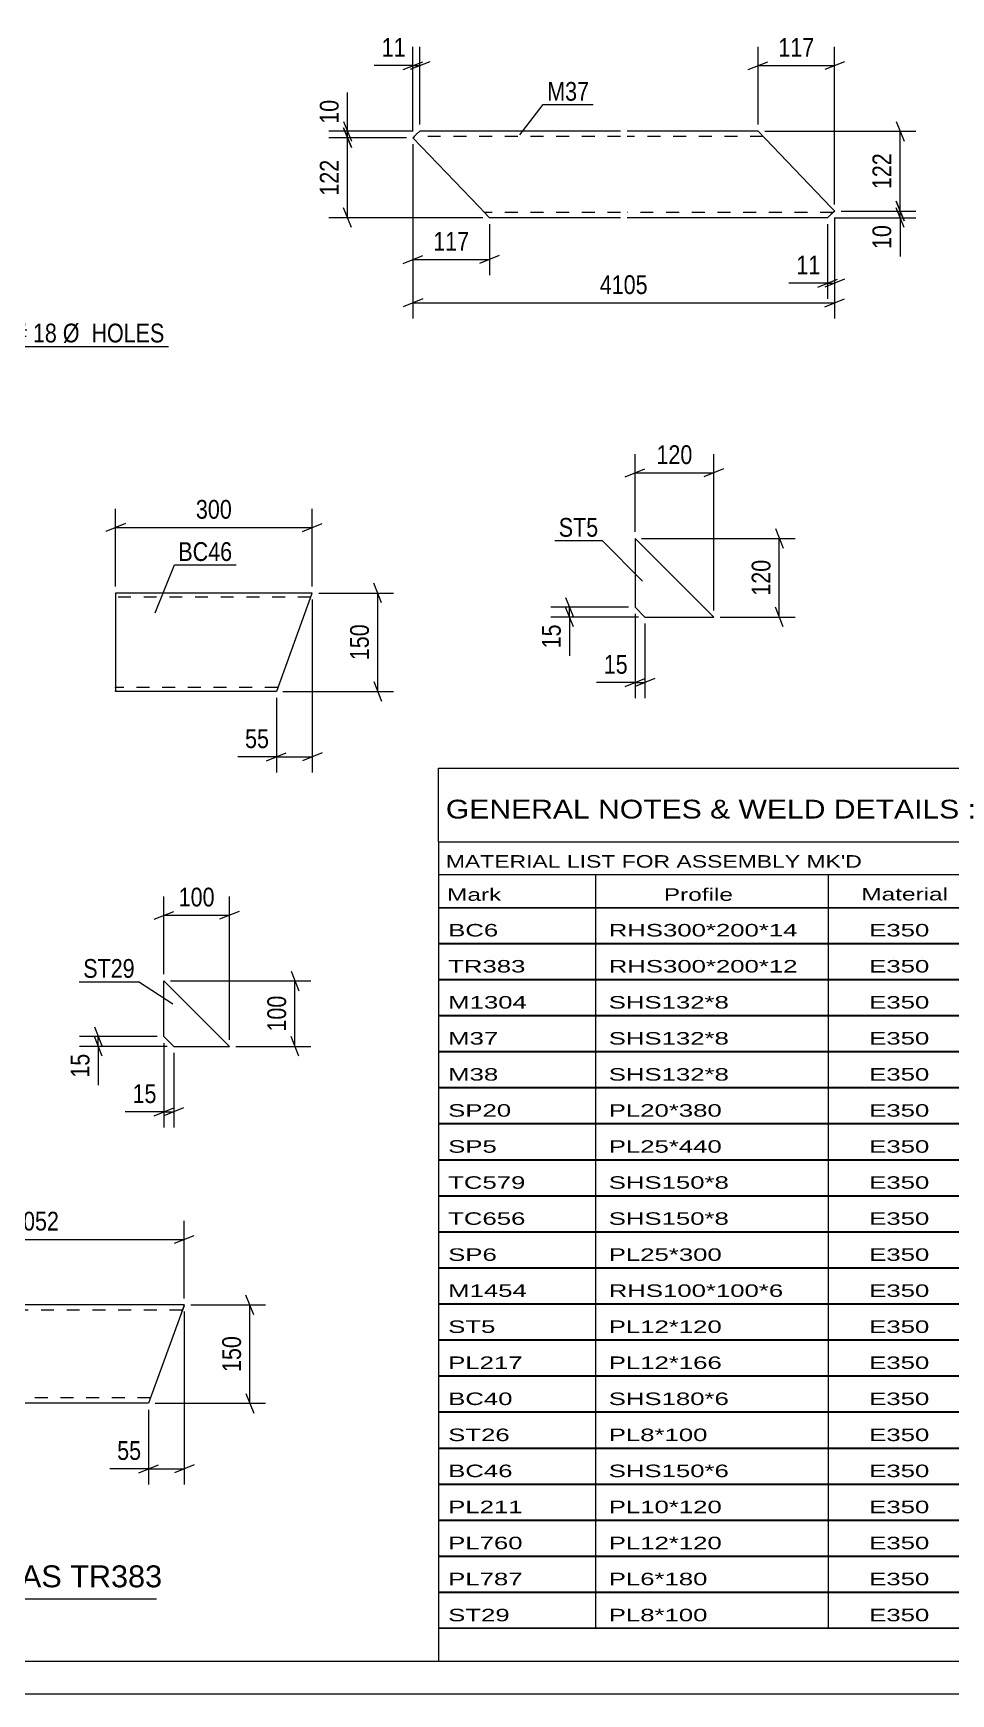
# Model space of a CAD drawing. Header units: millimetres. Extents: x 0 to 841, y 0 to 594.
# Drawn here: x 454.2 to 594.2, y 0 to 253.4 of the extents above; entities that cross this region are included whole.
import ezdxf

# ---------------------------------------------------------------- set-up
doc = ezdxf.new("R2010")
doc.units = ezdxf.units.MM
doc.linetypes.add('DXK_LINE_DOT2', pattern=[3.9198, 1.9599, -1.9599])
doc.styles.add('Arial', font='ARIAL.TTF', dxfattribs={"height": 0.2})
doc.styles.add('Arial Narrow', font='ARIALN.TTF', dxfattribs={"height": 0.2})

# ---------------------------------------------------------------- blocks, each defined once
blk = doc.blocks.new('Unknown-717051872-1130')
at = {"color": 5, "linetype": 'Continuous'}
for p, q in [((5, 5), (836, 5)), ((0, 0), (841, 0))]:
    blk.add_line(p, q, dxfattribs=at)
blk = doc.blocks.new('Unknown-717051872-23019')
at = {"color": 7, "linetype": 'Continuous'}
for p, q in [((516, 141.25), (676, 141.25)), ((516, 130), (516, 141.25)), ((676, 141.25), (676, 130)), ((516, 130), (676, 130)), ((516, 130), (516, 125)), ((676, 130), (676, 125)), ((516, 125), (676, 125)), ((516, 125), (516, 120)), ((540, 125), (540, 120)), ((575.5, 125), (575.5, 120)), ((601.5, 125), (601.5, 120)), ((614.5, 125), (614.5, 120)), ((632, 125), (632, 120)), ((654, 125), (654, 120)), ((676, 125), (676, 120)), ((516, 120), (676, 120)), ((516, 119.95), (516, 114.55)), ((516, 119.95), (676, 119.95)), ((540, 120), (540, 114.5)), ((575.5, 120), (575.5, 114.5)), ((601.5, 120), (601.5, 114.5)), ((614.5, 120), (614.5, 114.5)), ((632, 120), (632, 114.5)), ((654, 120), (654, 114.5)), ((676, 119.95), (676, 114.55)), ((516, 114.55), (676, 114.55)), ((516, 114.45), (516, 109.05)), ((516, 114.45), (676, 114.45)), ((540, 114.5), (540, 109)), ((575.5, 114.5), (575.5, 109)), ((601.5, 114.5), (601.5, 109)), ((614.5, 114.5), (614.5, 109)), ((632, 114.5), (632, 109)), ((654, 114.5), (654, 109)), ((676, 114.45), (676, 109.05)), ((516, 109.05), (676, 109.05)), ((540, 109), (540, 103.5)), ((575.5, 109), (575.5, 103.5)), ((601.5, 109), (601.5, 103.5)), ((614.5, 109), (614.5, 103.5)), ((632, 109), (632, 103.5)), ((654, 109), (654, 103.5)), ((516, 108.95), (516, 103.55)), ((516, 108.95), (676, 108.95)), ((676, 108.95), (676, 103.55)), ((516, 103.55), (676, 103.55)), ((516, 103.45), (516, 98.05)), ((516, 103.45), (676, 103.45)), ((540, 103.5), (540, 98)), ((575.5, 103.5), (575.5, 98)), ((601.5, 103.5), (601.5, 98)), ((614.5, 103.5), (614.5, 98)), ((632, 103.5), (632, 98)), ((654, 103.5), (654, 98)), ((676, 103.45), (676, 98.05)), ((516, 98.05), (676, 98.05)), ((516, 97.95), (516, 92.55)), ((516, 97.95), (676, 97.95)), ((540, 98), (540, 92.5)), ((575.5, 98), (575.5, 92.5)), ((601.5, 98), (601.5, 92.5)), ((614.5, 98), (614.5, 92.5)), ((632, 98), (632, 92.5)), ((654, 98), (654, 92.5)), ((676, 97.95), (676, 92.55)), ((516, 92.55), (676, 92.55)), ((516, 92.45), (516, 87.05)), ((516, 92.45), (676, 92.45)), ((540, 92.5), (540, 87)), ((575.5, 92.5), (575.5, 87)), ((601.5, 92.5), (601.5, 87)), ((614.5, 92.5), (614.5, 87)), ((632, 92.5), (632, 87)), ((654, 92.5), (654, 87)), ((676, 92.45), (676, 87.05)), ((516, 87.05), (676, 87.05)), ((516, 86.95), (516, 81.55)), ((516, 86.95), (676, 86.95)), ((540, 87), (540, 81.5)), ((575.5, 87), (575.5, 81.5)), ((601.5, 87), (601.5, 81.5)), ((614.5, 87), (614.5, 81.5)), ((632, 87), (632, 81.5)), ((654, 87), (654, 81.5)), ((676, 86.95), (676, 81.55)), ((516, 81.55), (676, 81.55)), ((516, 81.45), (516, 76.05)), ((516, 81.45), (676, 81.45)), ((540, 81.5), (540, 76)), ((575.5, 81.5), (575.5, 76)), ((601.5, 81.5), (601.5, 76)), ((614.5, 81.5), (614.5, 76)), ((632, 81.5), (632, 76)), ((654, 81.5), (654, 76)), ((676, 81.45), (676, 76.05)), ((516, 76.05), (676, 76.05)), ((516, 75.95), (516, 70.55)), ((516, 75.95), (676, 75.95)), ((540, 76), (540, 70.5)), ((575.5, 76), (575.5, 70.5)), ((601.5, 76), (601.5, 70.5)), ((614.5, 76), (614.5, 70.5)), ((632, 76), (632, 70.5)), ((654, 76), (654, 70.5)), ((676, 75.95), (676, 70.55)), ((516, 70.55), (676, 70.55)), ((516, 70.45), (516, 65.05)), ((516, 70.45), (676, 70.45)), ((540, 70.5), (540, 65)), ((575.5, 70.5), (575.5, 65)), ((601.5, 70.5), (601.5, 65)), ((614.5, 70.5), (614.5, 65)), ((632, 70.5), (632, 65)), ((654, 70.5), (654, 65)), ((676, 70.45), (676, 65.05)), ((516, 65.05), (676, 65.05)), ((516, 64.95), (516, 59.55)), ((516, 64.95), (676, 64.95)), ((540, 65), (540, 59.5)), ((575.5, 65), (575.5, 59.5)), ((601.5, 65), (601.5, 59.5)), ((614.5, 65), (614.5, 59.5)), ((632, 65), (632, 59.5)), ((654, 65), (654, 59.5)), ((676, 64.95), (676, 59.55)), ((516, 59.55), (676, 59.55)), ((516, 59.45), (516, 54.05)), ((516, 59.45), (676, 59.45)), ((540, 59.5), (540, 54)), ((575.5, 59.5), (575.5, 54)), ((601.5, 59.5), (601.5, 54)), ((614.5, 59.5), (614.5, 54)), ((632, 59.5), (632, 54)), ((654, 59.5), (654, 54)), ((676, 59.45), (676, 54.05)), ((516, 54.05), (676, 54.05)), ((516, 53.95), (516, 48.55)), ((516, 53.95), (676, 53.95)), ((540, 54), (540, 48.5)), ((575.5, 54), (575.5, 48.5)), ((601.5, 54), (601.5, 48.5)), ((614.5, 54), (614.5, 48.5)), ((632, 54), (632, 48.5)), ((654, 54), (654, 48.5)), ((676, 53.95), (676, 48.55)), ((516, 48.55), (676, 48.55)), ((516, 48.45), (516, 43.05)), ((516, 48.45), (676, 48.45)), ((540, 48.5), (540, 43)), ((575.5, 48.5), (575.5, 43)), ((601.5, 48.5), (601.5, 43)), ((614.5, 48.5), (614.5, 43)), ((632, 48.5), (632, 43)), ((654, 48.5), (654, 43)), ((676, 48.45), (676, 43.05)), ((516, 43.05), (676, 43.05)), ((516, 42.95), (516, 37.55)), ((516, 42.95), (676, 42.95)), ((540, 43), (540, 37.5)), ((575.5, 43), (575.5, 37.5)), ((601.5, 43), (601.5, 37.5)), ((614.5, 43), (614.5, 37.5)), ((632, 43), (632, 37.5)), ((654, 43), (654, 37.5)), ((676, 42.95), (676, 37.55)), ((516, 37.55), (676, 37.55)), ((516, 37.45), (516, 32.05)), ((516, 37.45), (676, 37.45)), ((540, 37.5), (540, 32)), ((575.5, 37.5), (575.5, 32)), ((601.5, 37.5), (601.5, 32)), ((614.5, 37.5), (614.5, 32)), ((632, 37.5), (632, 32)), ((654, 37.5), (654, 32)), ((676, 37.45), (676, 32.05)), ((516, 32.05), (676, 32.05)), ((516, 31.95), (516, 26.55)), ((516, 31.95), (676, 31.95)), ((540, 32), (540, 26.5)), ((575.5, 32), (575.5, 26.5)), ((601.5, 32), (601.5, 26.5)), ((614.5, 32), (614.5, 26.5)), ((632, 32), (632, 26.5)), ((654, 32), (654, 26.5)), ((676, 31.95), (676, 26.55)), ((516, 26.55), (676, 26.55)), ((516, 26.45), (516, 21.05)), ((516, 26.45), (676, 26.45)), ((540, 26.5), (540, 21)), ((575.5, 26.5), (575.5, 21)), ((601.5, 26.5), (601.5, 21)), ((614.5, 26.5), (614.5, 21)), ((632, 26.5), (632, 21)), ((654, 26.5), (654, 21)), ((676, 26.45), (676, 21.05)), ((516, 21.05), (676, 21.05)), ((516, 20.95), (516, 15.55)), ((516, 20.95), (676, 20.95)), ((540, 21), (540, 15.5)), ((575.5, 21), (575.5, 15.5)), ((601.5, 21), (601.5, 15.5)), ((614.5, 21), (614.5, 15.5)), ((632, 21), (632, 15.5)), ((654, 21), (654, 15.5)), ((676, 20.95), (676, 15.55)), ((516, 15.55), (676, 15.55)), ((516, 15.45), (516, 10.05)), ((516, 15.45), (676, 15.45)), ((540, 15.5), (540, 10)), ((575.5, 15.5), (575.5, 10)), ((601.5, 15.5), (601.5, 10)), ((614.5, 15.5), (614.5, 10)), ((632, 15.5), (632, 10)), ((654, 15.5), (654, 10)), ((676, 15.45), (676, 10.05)), ((516, 10.05), (676, 10.05)), ((516, 10), (676, 10)), ((516, 10), (516, 5)), ((632, 10), (632, 5)), ((654, 10), (654, 5)), ((676, 10), (676, 5)), ((516, 5), (676, 5))]:
    blk.add_line(p, q, dxfattribs=at)
at = {"color": 7, "style": 'Arial Narrow'}
for s, height, width, p in [('GENERAL NOTES & WELD DETAILS :', 2.8633, 1.4, (517.15, 133.56)), ('REFER TYP DRAWING TYP-01', 1.9089, 1.6, (600.7, 133.66)), ("MATERIAL LIST FOR ASSEMBLY MK'D", 1.9089, 1.6, (517.15, 126.06)), ('TR383', 1.909, 1.794707, (609.9, 125.97)), ('1', 1.91, 1.794707, (638.08, 126.06)), ('No. Required', 1.9089, 1.6, (647.41, 126.06)), ('Mark', 1.909, 1.7, (517.34, 121)), ('Profile', 1.909, 1.7, (550.41, 121)), ('Material', 1.909, 1.7, (580.54, 121.06)), ('No.', 1.909, 1.7, (605.5, 121.06)), ('Length', 1.909, 1.7, (616, 121.06)), ('Area', 1.909, 1.7, (638.5, 121.06)), ('Weight', 1.909, 1.7, (658, 121.06))]:
    blk.add_text(s, height=height, dxfattribs=dict(at, width=width)).set_placement(p)
at = {"color": 7, "linetype": 'Continuous', "style": 'Arial Narrow'}
for s, height, width, p in [('BC6', 1.909, 1.794707, (517.5, 115.56)), ('RHS300*200*14', 1.9089, 1.794707, (542, 115.56)), ('E350', 1.909, 1.794707, (581.74, 115.56)), ('1', 1.91, 1.794707, (605.86, 115.56)), ('4464', 1.909, 1.794707, (618.58, 115.56)), ('4.4', 1.909, 1.794707, (642.32, 115.56)), ('463.1', 1.909, 1.794707, (658.96, 115.56)), ('TR383', 1.909, 1.794707, (517.5, 110.06)), ('RHS300*200*12', 1.9089, 1.794707, (542, 110.06)), ('E350', 1.909, 1.794707, (581.74, 110.06)), ('1', 1.91, 1.794707, (605.86, 110.06)), ('4463', 1.909, 1.794707, (618.58, 110.06)), ('4.4', 1.909, 1.794707, (642.32, 110.06)), ('400.3', 1.909, 1.794707, (658.96, 110.06)), ('M1304', 1.909, 1.794707, (517.5, 104.56)), ('SHS132*8', 1.909, 1.794707, (542, 104.56)), ('E350', 1.909, 1.794707, (581.74, 104.56)), ('2', 1.91, 1.794707, (605.86, 104.56)), ('2890', 1.909, 1.794707, (618.58, 104.56)), ('1.5', 1.909, 1.794707, (642.32, 104.56)), ('180.0', 1.909, 1.794707, (658.96, 104.56)), ('M37', 1.909, 1.794707, (517.5, 99.06)), ('SHS132*8', 1.909, 1.794707, (542, 99.06)), ('E350', 1.909, 1.794707, (581.74, 99.06)), ('1', 1.91, 1.794707, (605.86, 99.06)), ('4105', 1.909, 1.794707, (618.58, 99.06)), ('2.1', 1.909, 1.794707, (642.32, 99.06)), ('124.3', 1.909, 1.794707, (658.96, 99.06)), ('M38', 1.909, 1.794707, (517.5, 93.56)), ('SHS132*8', 1.909, 1.794707, (542, 93.56)), ('E350', 1.909, 1.794707, (581.74, 93.56)), ('2', 1.91, 1.794707, (605.86, 93.56)), ('1990', 1.909, 1.794707, (618.58, 93.56)), ('1.0', 1.909, 1.794707, (642.32, 93.56)), ('120.2', 1.909, 1.794707, (658.96, 93.56)), ('SP20', 1.909, 1.794707, (517.5, 88.06)), ('PL20*380', 1.909, 1.794707, (542, 88.06)), ('E350', 1.909, 1.794707, (581.74, 88.06)), ('4', 1.91, 1.794707, (605.86, 88.06)), ('380', 1.909, 1.794707, (620.77, 88.06)), ('0.3', 1.909, 1.794707, (642.32, 88.06)), ('90.7', 1.909, 1.794707, (661.14, 88.06)), ('SP5', 1.909, 1.794707, (517.5, 82.56)), ('PL25*440', 1.909, 1.794707, (542, 82.56)), ('E350', 1.909, 1.794707, (581.74, 82.56)), ('1', 1.91, 1.794707, (605.86, 82.56)), ('540', 1.909, 1.794707, (620.77, 82.56)), ('0.5', 1.909, 1.794707, (642.32, 82.56)), ('46.6', 1.909, 1.794707, (661.14, 82.56)), ('TC579', 1.909, 1.794707, (517.5, 77.06)), ('SHS150*8', 1.909, 1.794707, (542, 77.06)), ('E350', 1.909, 1.794707, (581.74, 77.06)), ('1', 1.91, 1.794707, (605.86, 77.06)), ('1052', 1.909, 1.794707, (618.58, 77.06)), ('0.6', 1.909, 1.794707, (642.32, 77.06)), ('36.6', 1.909, 1.794707, (661.14, 77.06)), ('TC656', 1.909, 1.794707, (517.5, 71.56)), ('SHS150*8', 1.909, 1.794707, (542, 71.56)), ('E350', 1.909, 1.794707, (581.74, 71.56)), ('1000', 1.909, 1.794707, (618.58, 71.56)), ('0.6', 1.909, 1.794707, (642.32, 71.56)), ('34.7', 1.909, 1.794707, (661.14, 71.56)), ('1', 1.91, 1.794707, (605.86, 71.56)), ('SP6', 1.909, 1.794707, (517.5, 66.06)), ('PL25*300', 1.909, 1.794707, (542, 66.06)), ('E350', 1.909, 1.794707, (581.74, 66.06)), ('1', 1.91, 1.794707, (605.86, 66.06)), ('440', 1.909, 1.794707, (620.77, 66.06)), ('0.3', 1.909, 1.794707, (642.32, 66.06)), ('25.9', 1.909, 1.794707, (661.14, 66.06)), ('M1454', 1.909, 1.794707, (517.5, 60.56)), ('RHS100*100*6', 1.9089, 1.794707, (542, 60.56)), ('E350', 1.909, 1.794707, (581.74, 60.56)), ('2', 1.91, 1.794707, (605.86, 60.56)), ('366', 1.909, 1.794707, (620.77, 60.56)), ('0.1', 1.909, 1.794707, (642.32, 60.56)), ('13.0', 1.909, 1.794707, (661.14, 60.56)), ('ST5', 1.909, 1.794707, (517.5, 55.06)), ('PL12*120', 1.909, 1.794707, (542, 55.06)), ('E350', 1.909, 1.794707, (581.74, 55.06)), ('16', 1.909, 1.794707, (604.76, 55.06)), ('120', 1.909, 1.794707, (620.77, 55.06)), ('0.0', 1.909, 1.794707, (642.32, 55.06)), ('10.7', 1.909, 1.794707, (661.14, 55.06)), ('PL217', 1.909, 1.794707, (517.5, 49.56)), ('PL12*166', 1.909, 1.794707, (542, 49.56)), ('E350', 1.909, 1.794707, (581.74, 49.56)), ('4', 1.91, 1.794707, (605.86, 49.56)), ('212', 1.909, 1.794707, (620.77, 49.56)), ('0.1', 1.909, 1.794707, (642.32, 49.56)), ('10.0', 1.909, 1.794707, (661.14, 49.56)), ('BC40', 1.909, 1.794707, (517.5, 44.06)), ('SHS180*6', 1.909, 1.794707, (542, 44.06)), ('E350', 1.909, 1.794707, (581.74, 44.06)), ('1', 1.91, 1.794707, (605.86, 44.06)), ('300', 1.909, 1.794707, (620.77, 44.06)), ('0.2', 1.909, 1.794707, (642.32, 44.06)), ('8.8', 1.909, 1.794707, (663.33, 44.06)), ('ST26', 1.909, 1.794707, (517.5, 38.56)), ('PL8*100', 1.909, 1.794707, (542, 38.56)), ('E350', 1.909, 1.794707, (581.74, 38.56)), ('24', 1.909, 1.794707, (604.76, 38.56)), ('115', 1.909, 1.794707, (620.77, 38.56)), ('0.0', 1.909, 1.794707, (642.32, 38.56)), ('8.5', 1.909, 1.794707, (663.33, 38.56)), ('BC46', 1.909, 1.794707, (517.5, 33.06)), ('SHS150*6', 1.909, 1.794707, (542, 33.06)), ('E350', 1.909, 1.794707, (581.74, 33.06)), ('1', 1.91, 1.794707, (605.86, 33.06)), ('300', 1.909, 1.794707, (620.77, 33.06)), ('0.2', 1.909, 1.794707, (642.32, 33.06)), ('7.4', 1.909, 1.794707, (663.33, 33.06)), ('PL211', 1.909, 1.794707, (517.5, 27.56)), ('PL10*120', 1.909, 1.794707, (542, 27.56)), ('E350', 1.909, 1.794707, (581.74, 27.56)), ('4', 1.91, 1.794707, (605.86, 27.56)), ('160', 1.909, 1.794707, (620.77, 27.56)), ('0.0', 1.909, 1.794707, (642.32, 27.56)), ('6.0', 1.909, 1.794707, (663.33, 27.56)), ('PL760', 1.909, 1.794707, (517.5, 22.06)), ('PL12*120', 1.909, 1.794707, (542, 22.06)), ('E350', 1.909, 1.794707, (581.74, 22.06)), ('2', 1.91, 1.794707, (605.86, 22.06)), ('230', 1.909, 1.794707, (620.77, 22.06)), ('0.1', 1.909, 1.794707, (642.32, 22.06)), ('5.2', 1.909, 1.794707, (663.33, 22.06)), ('PL787', 1.909, 1.794707, (517.5, 16.56)), ('PL6*180', 1.909, 1.794707, (542, 16.56)), ('E350', 1.909, 1.794707, (581.74, 16.56)), ('2', 1.91, 1.794707, (605.86, 16.56)), ('280', 1.909, 1.794707, (620.77, 16.56)), ('0.1', 1.909, 1.794707, (642.32, 16.56)), ('4.7', 1.909, 1.794707, (663.33, 16.56)), ('ST29', 1.909, 1.794707, (517.5, 11.06)), ('PL8*100', 1.909, 1.794707, (542, 11.06)), ('E350', 1.909, 1.794707, (581.74, 11.06)), ('8', 1.91, 1.794707, (605.86, 11.06)), ('100', 1.909, 1.794707, (620.77, 11.06)), ('0.0', 1.909, 1.794707, (642.32, 11.06)), ('2.5', 1.909, 1.794707, (663.33, 11.06)), ('Total', 1.909, 1.7, (618.33, 6.5)), ('21.6', 1.909, 1.794707, (639.64, 6.5)), ('1599.1', 1.909, 1.794707, (656.77, 6.5))]:
    blk.add_text(s, height=height, dxfattribs=dict(at, width=width)).set_placement(p)
blk = doc.blocks.new('Unknown-717051872-23020')
at = {"color": 7, "linetype": 'Continuous'}
blk.add_line((403, 14.5), (473, 14.5), dxfattribs=at)
at = {"color": 7, "style": 'Arial'}
blk.add_text('ONE-TRUSS MARKED AS TR383', height=3.3428, dxfattribs=at).set_placement((402.24, 16.25))
blk = doc.blocks.new('Part-717051872-18816 - 18815')
at = {"color": 2, "linetype": 'Continuous'}
for p, q in [((513.18, 238.44), (512.69, 237.97)), ((543.79, 238.44), (513.18, 238.44)), ((564.79, 238.44), (544.79, 238.44)), ((575.88, 226.84), (564.79, 238.44)), ((512.69, 237.97), (512.11, 237.45)), ((522.26, 226.84), (512.11, 237.45)), ((523.79, 225.24), (522.26, 226.84)), ((575.89, 225.71), (575.4, 225.24)), ((575.88, 226.84), (576.47, 226.23)), ((576.47, 226.23), (575.89, 225.71)), ((543.79, 225.24), (523.79, 225.24)), ((575.4, 225.24), (544.79, 225.24))]:
    blk.add_line(p, q, dxfattribs=at)
at = {"color": 7, "linetype": 'DXK_LINE_DOT2'}
for p, q in [((512.11, 237.45), (512.13, 237.44)), ((512.13, 237.44), (512.11, 237.45)), ((512.13, 237.44), (512.34, 237.64)), ((512.15, 237.45), (512.13, 237.44)), ((512.16, 237.41), (512.13, 237.44)), ((543.79, 237.64), (512.34, 237.64)), ((565.55, 237.64), (544.79, 237.64)), ((523.67, 225.36), (522.26, 226.84)), ((543.79, 226.04), (523.03, 226.04)), ((576.24, 226.04), (544.79, 226.04)), ((576.42, 226.27), (576.17, 226.53)), ((576.24, 226.04), (576.45, 226.24)), ((576.45, 226.24), (576.42, 226.27)), ((576.47, 226.23), (576.45, 226.24)), ((576.45, 226.24), (576.47, 226.23))]:
    blk.add_line(p, q, dxfattribs=at)
blk = doc.blocks.new('Part-717051872-18870 - 18869')
at = {"color": 2, "linetype": 'Continuous'}
for p, q in [((546.02, 176.3), (546.02, 165.8)), ((546.02, 176.3), (558.02, 164.3)), ((546.02, 165.8), (547.52, 164.3)), ((547.52, 164.3), (558.02, 164.3))]:
    blk.add_line(p, q, dxfattribs=at)
blk = doc.blocks.new('Part-717051872-18882 - 18881')
at = {"color": 2, "linetype": 'Continuous'}
for p, q in [((451.69, 59.34), (431.69, 59.34)), ((431.69, 45.94), (431.69, 59.34)), ((477.24, 59.34), (451.79, 59.34)), ((477.24, 59.34), (476.66, 57.74)), ((476.66, 57.74), (471.79, 44.34)), ((431.69, 44.34), (431.69, 45.94)), ((451.69, 44.34), (431.69, 44.34)), ((471.79, 44.34), (451.79, 44.34))]:
    blk.add_line(p, q, dxfattribs=at)
at = {"color": 7, "linetype": 'DXK_LINE_DOT2'}
for p, q in [((451.69, 58.54), (431.69, 58.54)), ((476.95, 58.54), (451.79, 58.54)), ((477.2, 59.22), (476.66, 57.74)), ((431.69, 44.46), (431.69, 45.94)), ((431.69, 45.14), (431.69, 45.2)), ((451.69, 45.14), (431.69, 45.14)), ((472.08, 45.14), (451.79, 45.14)), ((472.08, 45.14), (472.1, 45.2))]:
    blk.add_line(p, q, dxfattribs=at)
blk = doc.blocks.new('Part-717051872-18890 - 18889')
at = {"color": 2, "linetype": 'Continuous'}
for p, q in [((496.75, 167.96), (466.75, 167.96)), ((466.75, 167.96), (466.75, 153.05)), ((496.72, 167.87), (491.29, 152.96)), ((496.75, 167.96), (496.72, 167.87)), ((466.75, 152.96), (466.75, 153.05)), ((491.29, 152.96), (466.75, 152.96))]:
    blk.add_line(p, q, dxfattribs=at)
at = {"color": 7, "linetype": 'DXK_LINE_DOT2'}
for p, q in [((496.53, 167.36), (466.75, 167.36)), ((466.75, 153.56), (466.75, 153.61)), ((491.51, 153.56), (466.75, 153.56)), ((491.51, 153.56), (491.53, 153.61))]:
    blk.add_line(p, q, dxfattribs=at)
blk = doc.blocks.new('Part-717051872-19010 - 19009')
at = {"color": 2, "linetype": 'Continuous'}
for p, q in [((474.12, 100.29), (474.12, 108.79)), ((484.12, 98.79), (474.12, 108.79)), ((475.62, 98.79), (474.12, 100.29)), ((475.62, 98.79), (484.12, 98.79))]:
    blk.add_line(p, q, dxfattribs=at)
blk = doc.blocks.new('StraightDimension-717051872-22663 - 18815')
at = {"color": 7, "linetype": 'Continuous'}
for p, q in [((565.79, 238.44), (588.85, 238.44)), ((585.85, 239.94), (587.05, 236.94)), ((586.45, 226.24), (586.45, 238.44)), ((577.45, 226.24), (588.85, 226.24)), ((587.05, 224.74), (585.85, 227.74))]:
    blk.add_line(p, q, dxfattribs=at)
at = {"color": 0}
blk.add_wipeout([(585.7, 235.68), (581.5, 235.68), (581.5, 229), (585.7, 229)], dxfattribs=at)
at = {"color": 3, "style": 'Arial Narrow'}
blk.add_text('122', height=2.863, rotation=90.0002, dxfattribs=at).set_placement((585.1, 229.6))
blk = doc.blocks.new('StraightDimension-717051872-22664 - 18815')
at = {"color": 7, "linetype": 'Continuous'}
for p, q in [((577.45, 226.24), (588.85, 226.24)), ((585.85, 227.74), (587.05, 224.74)), ((587.05, 223.74), (585.85, 226.74)), ((586.45, 225.24), (586.45, 226.24)), ((576.4, 225.24), (588.85, 225.24))]:
    blk.add_line(p, q, dxfattribs=at)
at = {"color": 0}
blk.add_wipeout([(585.7, 224.72), (581.5, 224.72), (581.5, 219.86), (585.7, 219.86)], dxfattribs=at)
at = {"color": 7, "linetype": 'Continuous'}
blk.add_line((586.45, 225.24), (586.45, 219.33), dxfattribs=at)
blk.add_line((586.45, 225.24), (586.45, 219.33), dxfattribs=at)
at = {"color": 3, "style": 'Arial Narrow'}
blk.add_text('10', height=2.863, rotation=90.0002, dxfattribs=at).set_placement((585.1, 220.46))
blk = doc.blocks.new('StraightDimension-717051872-19063 - 18815')
at = {"color": 7, "linetype": 'Continuous'}
for p, q in [((512.13, 236.44), (512.13, 209.84)), ((576.45, 225.24), (576.45, 209.84)), ((513.63, 212.84), (510.63, 211.64)), ((512.13, 212.24), (576.45, 212.24)), ((574.95, 211.64), (577.95, 212.84))]:
    blk.add_line(p, q, dxfattribs=at)
at = {"color": 0}
blk.add_wipeout([(548.55, 212.99), (548.55, 217.19), (540.03, 217.19), (540.03, 212.99)], dxfattribs=at)
at = {"color": 3, "style": 'Arial Narrow'}
blk.add_text('4105', height=2.863, dxfattribs=at).set_placement((540.63, 213.59))
blk = doc.blocks.new('StraightDimension-717051872-19039 - 18815')
at = {"color": 7, "linetype": 'Continuous'}
for p, q in [((564.79, 239.44), (564.79, 251.29)), ((576.45, 227.24), (576.45, 251.29)), ((563.29, 247.84), (566.29, 249.04)), ((564.79, 248.44), (576.45, 248.44)), ((577.95, 249.04), (574.95, 247.84))]:
    blk.add_line(p, q, dxfattribs=at)
at = {"color": 0}
blk.add_wipeout([(573.96, 249.19), (573.96, 253.39), (567.28, 253.39), (567.28, 249.19)], dxfattribs=at)
at = {"color": 3, "style": 'Arial Narrow'}
blk.add_text('117', height=2.863, dxfattribs=at).set_placement((567.88, 249.79))
blk = doc.blocks.new('StraightDimension-717051872-22697 - 18815')
at = {"color": 7, "linetype": 'Continuous'}
for p, q in [((501.53, 238.94), (502.73, 235.94)), ((511.13, 237.44), (499.28, 237.44)), ((502.13, 225.24), (502.13, 237.44)), ((502.73, 223.74), (501.53, 226.74)), ((522.79, 225.24), (499.28, 225.24))]:
    blk.add_line(p, q, dxfattribs=at)
at = {"color": 0}
blk.add_wipeout([(501.38, 234.68), (497.18, 234.68), (497.18, 228), (501.38, 228)], dxfattribs=at)
at = {"color": 3, "style": 'Arial Narrow'}
blk.add_text('122', height=2.863, rotation=90.0002, dxfattribs=at).set_placement((500.78, 228.6))
blk = doc.blocks.new('StraightDimension-717051872-19031 - 18815')
at = {"color": 7, "linetype": 'Continuous'}
for p, q in [((575.4, 224.24), (575.4, 212.84)), ((576.45, 225.24), (576.45, 212.84)), ((573.9, 214.64), (576.9, 215.84)), ((577.95, 215.84), (574.95, 214.64)), ((575.4, 215.24), (576.45, 215.24))]:
    blk.add_line(p, q, dxfattribs=at)
at = {"color": 0}
blk.add_wipeout([(574.88, 215.99), (574.88, 220.19), (570.02, 220.19), (570.02, 215.99)], dxfattribs=at)
at = {"color": 7, "linetype": 'Continuous'}
blk.add_line((575.4, 215.24), (569.49, 215.24), dxfattribs=at)
blk.add_line((575.4, 215.24), (569.49, 215.24), dxfattribs=at)
at = {"color": 3, "style": 'Arial Narrow'}
blk.add_text('11', height=2.863, dxfattribs=at).set_placement((570.62, 216.59))
blk = doc.blocks.new('StraightDimension-717051872-19043 - 18815')
at = {"color": 7, "linetype": 'Continuous'}
for p, q in [((512.13, 238.44), (512.13, 251.29)), ((513.18, 239.44), (513.18, 251.29)), ((510.63, 247.84), (513.63, 249.04)), ((514.68, 249.04), (511.68, 247.84)), ((512.13, 248.44), (513.18, 248.44))]:
    blk.add_line(p, q, dxfattribs=at)
at = {"color": 0}
blk.add_wipeout([(511.6, 249.19), (511.6, 253.39), (506.75, 253.39), (506.75, 249.19)], dxfattribs=at)
at = {"color": 7, "linetype": 'Continuous'}
blk.add_line((512.13, 248.44), (506.22, 248.44), dxfattribs=at)
blk.add_line((512.13, 248.44), (506.22, 248.44), dxfattribs=at)
at = {"color": 3, "style": 'Arial Narrow'}
blk.add_text('11', height=2.863, dxfattribs=at).set_placement((507.35, 249.79))
blk = doc.blocks.new('StraightDimension-717051872-19035 - 18815')
at = {"color": 7, "linetype": 'Continuous'}
for p, q in [((512.13, 236.44), (512.13, 216.45)), ((523.79, 224.24), (523.79, 216.45)), ((510.63, 218.25), (513.63, 219.45)), ((512.13, 218.85), (523.79, 218.85)), ((525.29, 219.45), (522.29, 218.25))]:
    blk.add_line(p, q, dxfattribs=at)
at = {"color": 0}
blk.add_wipeout([(521.3, 219.6), (521.3, 223.8), (514.62, 223.8), (514.62, 219.6)], dxfattribs=at)
at = {"color": 3, "style": 'Arial Narrow'}
blk.add_text('117', height=2.863, dxfattribs=at).set_placement((515.22, 220.2))
blk = doc.blocks.new('StraightDimension-717051872-22696 - 18815')
at = {"color": 7, "linetype": 'Continuous'}
for p, q in [((512.18, 238.44), (499.28, 238.44)), ((501.53, 239.94), (502.73, 236.94)), ((502.73, 235.94), (501.53, 238.94)), ((502.13, 237.44), (502.13, 238.44)), ((511.13, 237.44), (499.28, 237.44))]:
    blk.add_line(p, q, dxfattribs=at)
at = {"color": 0}
blk.add_wipeout([(501.38, 243.82), (497.18, 243.82), (497.18, 238.97), (501.38, 238.97)], dxfattribs=at)
at = {"color": 7, "linetype": 'Continuous'}
blk.add_line((502.13, 238.44), (502.13, 244.35), dxfattribs=at)
blk.add_line((502.13, 238.44), (502.13, 244.35), dxfattribs=at)
at = {"color": 3, "style": 'Arial Narrow'}
blk.add_text('10', height=2.863, rotation=90.0002, dxfattribs=at).set_placement((500.78, 239.57))
blk = doc.blocks.new('StraightDimension-717051872-19213 - 18869')
at = {"color": 7, "linetype": 'Continuous'}
for p, q in [((535.42, 167.3), (536.62, 164.3)), ((545.02, 165.8), (533.17, 165.8)), ((536.62, 162.8), (535.42, 165.8)), ((536.02, 164.3), (536.02, 165.8)), ((546.52, 164.3), (533.17, 164.3))]:
    blk.add_line(p, q, dxfattribs=at)
at = {"color": 0}
blk.add_wipeout([(535.27, 163.78), (531.07, 163.78), (531.07, 158.92), (535.27, 158.92)], dxfattribs=at)
at = {"color": 7, "linetype": 'Continuous'}
blk.add_line((536.02, 164.3), (536.02, 158.4), dxfattribs=at)
blk.add_line((536.02, 164.3), (536.02, 158.4), dxfattribs=at)
at = {"color": 3, "style": 'Arial Narrow'}
blk.add_text('15', height=2.863, rotation=90.0002, dxfattribs=at).set_placement((534.67, 159.52))
blk = doc.blocks.new('StraightDimension-717051872-19205 - 18869')
at = {"color": 7, "linetype": 'Continuous'}
for p, q in [((546.02, 164.8), (546.02, 151.9)), ((547.52, 163.3), (547.52, 151.9)), ((544.52, 153.7), (547.52, 154.9)), ((549.02, 154.9), (546.02, 153.7)), ((546.02, 154.3), (547.52, 154.3))]:
    blk.add_line(p, q, dxfattribs=at)
at = {"color": 0}
blk.add_wipeout([(545.5, 155.05), (545.5, 159.25), (540.64, 159.25), (540.64, 155.05)], dxfattribs=at)
at = {"color": 7, "linetype": 'Continuous'}
blk.add_line((546.02, 154.3), (540.12, 154.3), dxfattribs=at)
blk.add_line((546.02, 154.3), (540.12, 154.3), dxfattribs=at)
at = {"color": 3, "style": 'Arial Narrow'}
blk.add_text('15', height=2.863, dxfattribs=at).set_placement((541.24, 155.65))
blk = doc.blocks.new('StraightDimension-717051872-19217 - 18869')
at = {"color": 7, "linetype": 'Continuous'}
for p, q in [((567.42, 177.8), (568.62, 174.8)), ((547.02, 176.3), (570.42, 176.3)), ((568.02, 164.3), (568.02, 176.3)), ((568.62, 162.8), (567.42, 165.8)), ((559.02, 164.3), (570.42, 164.3))]:
    blk.add_line(p, q, dxfattribs=at)
at = {"color": 0}
blk.add_wipeout([(567.27, 173.65), (563.07, 173.65), (563.07, 166.96), (567.27, 166.96)], dxfattribs=at)
at = {"color": 3, "style": 'Arial Narrow'}
blk.add_text('120', height=2.863, rotation=90.0002, dxfattribs=at).set_placement((566.67, 167.56))
blk = doc.blocks.new('StraightDimension-717051872-19209 - 18869')
at = {"color": 7, "linetype": 'Continuous'}
for p, q in [((546.02, 177.3), (546.02, 189.15)), ((558.02, 165.3), (558.02, 189.15)), ((544.52, 185.7), (547.52, 186.9)), ((546.02, 186.3), (558.02, 186.3)), ((559.52, 186.9), (556.52, 185.7))]:
    blk.add_line(p, q, dxfattribs=at)
at = {"color": 0}
blk.add_wipeout([(555.37, 187.05), (555.37, 191.25), (548.68, 191.25), (548.68, 187.05)], dxfattribs=at)
at = {"color": 3, "style": 'Arial Narrow'}
blk.add_text('120', height=2.863, dxfattribs=at).set_placement((549.28, 187.65))
blk = doc.blocks.new('StraightDimension-717051872-19221 - 18881')
at = {"color": 7, "linetype": 'Continuous'}
for p, q in [((477.24, 58.34), (477.24, 31.94)), ((471.79, 43.34), (471.79, 31.94)), ((470.29, 33.74), (473.29, 34.94)), ((471.79, 34.34), (477.24, 34.34)), ((478.74, 34.94), (475.74, 33.74))]:
    blk.add_line(p, q, dxfattribs=at)
at = {"color": 0}
blk.add_wipeout([(471.26, 35.09), (471.26, 39.29), (466.4, 39.29), (466.4, 35.09)], dxfattribs=at)
at = {"color": 7, "linetype": 'Continuous'}
blk.add_line((471.79, 34.34), (465.88, 34.34), dxfattribs=at)
blk.add_line((471.79, 34.34), (465.88, 34.34), dxfattribs=at)
at = {"color": 3, "style": 'Arial Narrow'}
blk.add_text('55', height=2.863, dxfattribs=at).set_placement((467, 35.69))
blk = doc.blocks.new('StraightDimension-717051872-19225 - 18881')
at = {"color": 7, "linetype": 'Continuous'}
for p, q in [((487.84, 57.84), (486.64, 60.84)), ((478.24, 59.34), (489.64, 59.34)), ((487.24, 44.34), (487.24, 59.34)), ((486.64, 45.84), (487.84, 42.84)), ((472.79, 44.34), (489.64, 44.34))]:
    blk.add_line(p, q, dxfattribs=at)
at = {"color": 0}
blk.add_wipeout([(486.49, 55.18), (482.29, 55.18), (482.29, 48.5), (486.49, 48.5)], dxfattribs=at)
at = {"color": 3, "style": 'Arial Narrow'}
blk.add_text('150', height=2.863, rotation=90.0002, dxfattribs=at).set_placement((485.89, 49.1))
blk = doc.blocks.new('StraightDimension-717051872-19231 - 18881')
at = {"color": 7, "linetype": 'Continuous'}
for p, q in [((431.69, 60.34), (431.69, 72.19)), ((477.24, 60.34), (477.24, 72.19)), ((433.19, 69.94), (430.19, 68.74)), ((431.69, 69.34), (477.24, 69.34)), ((475.74, 68.74), (478.74, 69.94))]:
    blk.add_line(p, q, dxfattribs=at)
at = {"color": 0}
blk.add_wipeout([(458.72, 70.09), (458.72, 74.29), (450.21, 74.29), (450.21, 70.09)], dxfattribs=at)
at = {"color": 3, "style": 'Arial Narrow'}
blk.add_text('1052', height=2.863, dxfattribs=at).set_placement((450.81, 70.69))
blk = doc.blocks.new('StraightDimension-717051872-19245 - 18889')
at = {"color": 7, "linetype": 'Continuous'}
for p, q in [((466.75, 168.96), (466.75, 180.81)), ((496.75, 168.96), (496.75, 180.81)), ((468.25, 178.56), (465.25, 177.36)), ((466.75, 177.96), (496.75, 177.96)), ((495.25, 177.36), (498.25, 178.56))]:
    blk.add_line(p, q, dxfattribs=at)
at = {"color": 0}
blk.add_wipeout([(485.1, 178.71), (485.1, 182.91), (478.41, 182.91), (478.41, 178.71)], dxfattribs=at)
at = {"color": 3, "style": 'Arial Narrow'}
blk.add_text('300', height=2.863, dxfattribs=at).set_placement((479.01, 179.31))
blk = doc.blocks.new('StraightDimension-717051872-19239 - 18889')
at = {"color": 7, "linetype": 'Continuous'}
for p, q in [((497.75, 167.96), (509.15, 167.96)), ((507.35, 166.46), (506.15, 169.46)), ((506.75, 152.96), (506.75, 167.96)), ((492.29, 152.96), (509.15, 152.96)), ((506.15, 154.46), (507.35, 151.46))]:
    blk.add_line(p, q, dxfattribs=at)
at = {"color": 0}
blk.add_wipeout([(506, 163.8), (501.8, 163.8), (501.8, 157.12), (506, 157.12)], dxfattribs=at)
at = {"color": 3, "style": 'Arial Narrow'}
blk.add_text('150', height=2.863, rotation=90.0002, dxfattribs=at).set_placement((505.4, 157.72))
blk = doc.blocks.new('StraightDimension-717051872-19235 - 18889')
at = {"color": 7, "linetype": 'Continuous'}
for p, q in [((496.75, 166.96), (496.75, 140.56)), ((491.29, 151.96), (491.29, 140.56)), ((489.79, 142.36), (492.79, 143.56)), ((491.29, 142.96), (496.75, 142.96)), ((498.25, 143.56), (495.25, 142.36))]:
    blk.add_line(p, q, dxfattribs=at)
at = {"color": 0}
blk.add_wipeout([(490.77, 143.71), (490.77, 147.91), (485.91, 147.91), (485.91, 143.71)], dxfattribs=at)
at = {"color": 7, "linetype": 'Continuous'}
blk.add_line((491.29, 142.96), (485.39, 142.96), dxfattribs=at)
blk.add_line((491.29, 142.96), (485.39, 142.96), dxfattribs=at)
at = {"color": 3, "style": 'Arial Narrow'}
blk.add_text('55', height=2.863, dxfattribs=at).set_placement((486.51, 144.31))
blk = doc.blocks.new('StraightDimension-717051872-19423 - 19009')
at = {"color": 7, "linetype": 'Continuous'}
for p, q in [((463.52, 101.79), (464.72, 98.79)), ((473.12, 100.29), (461.27, 100.29)), ((464.72, 97.29), (463.52, 100.29)), ((464.12, 98.79), (464.12, 100.29)), ((474.62, 98.79), (461.27, 98.79))]:
    blk.add_line(p, q, dxfattribs=at)
at = {"color": 0}
blk.add_wipeout([(463.37, 98.27), (459.17, 98.27), (459.17, 93.41), (463.37, 93.41)], dxfattribs=at)
at = {"color": 7, "linetype": 'Continuous'}
blk.add_line((464.12, 98.79), (464.12, 92.89), dxfattribs=at)
blk.add_line((464.12, 98.79), (464.12, 92.89), dxfattribs=at)
at = {"color": 3, "style": 'Arial Narrow'}
blk.add_text('15', height=2.863, rotation=90.0002, dxfattribs=at).set_placement((462.77, 94.01))
blk = doc.blocks.new('StraightDimension-717051872-19415 - 19009')
at = {"color": 7, "linetype": 'Continuous'}
for p, q in [((474.12, 99.29), (474.12, 86.39)), ((475.62, 97.79), (475.62, 86.39)), ((472.62, 88.19), (475.62, 89.39)), ((477.12, 89.39), (474.12, 88.19)), ((474.12, 88.79), (475.62, 88.79))]:
    blk.add_line(p, q, dxfattribs=at)
at = {"color": 0}
blk.add_wipeout([(473.6, 89.54), (473.6, 93.74), (468.74, 93.74), (468.74, 89.54)], dxfattribs=at)
at = {"color": 7, "linetype": 'Continuous'}
blk.add_line((474.12, 88.79), (468.21, 88.79), dxfattribs=at)
blk.add_line((474.12, 88.79), (468.21, 88.79), dxfattribs=at)
at = {"color": 3, "style": 'Arial Narrow'}
blk.add_text('15', height=2.863, dxfattribs=at).set_placement((469.34, 90.14))
blk = doc.blocks.new('StraightDimension-717051872-19427 - 19009')
at = {"color": 7, "linetype": 'Continuous'}
for p, q in [((493.52, 110.29), (494.72, 107.29)), ((475.12, 108.79), (496.52, 108.79)), ((494.12, 98.79), (494.12, 108.79)), ((494.72, 97.29), (493.52, 100.29)), ((485.12, 98.79), (496.52, 98.79))]:
    blk.add_line(p, q, dxfattribs=at)
at = {"color": 0}
blk.add_wipeout([(493.37, 107.14), (489.17, 107.14), (489.17, 100.45), (493.37, 100.45)], dxfattribs=at)
at = {"color": 3, "style": 'Arial Narrow'}
blk.add_text('100', height=2.863, rotation=90.0002, dxfattribs=at).set_placement((492.77, 101.05))
blk = doc.blocks.new('StraightDimension-717051872-19419 - 19009')
at = {"color": 7, "linetype": 'Continuous'}
for p, q in [((474.12, 109.79), (474.12, 121.64)), ((484.12, 99.79), (484.12, 121.64)), ((472.62, 118.19), (475.62, 119.39)), ((485.62, 119.39), (482.62, 118.19)), ((474.12, 118.79), (484.12, 118.79))]:
    blk.add_line(p, q, dxfattribs=at)
at = {"color": 0}
blk.add_wipeout([(482.46, 119.54), (482.46, 123.74), (475.78, 123.74), (475.78, 119.54)], dxfattribs=at)
at = {"color": 3, "style": 'Arial Narrow'}
blk.add_text('100', height=2.863, dxfattribs=at).set_placement((476.38, 120.14))
blk = doc.blocks.new('Mark-717051872-19433 - 18815')
at = {"color": 0}
blk.add_wipeout([(539, 243.09), (539, 246.09), (532.61, 246.09), (532.61, 243.09)], dxfattribs=at)
blk.add_wipeout([(539, 243.09), (539, 246.09), (532.61, 246.09), (532.61, 243.09)], dxfattribs=at)
at = {"color": 30, "linetype": 'Continuous'}
for p, q in [((528.44, 237.87), (532.01, 242.49)), ((532.01, 242.49), (539.6, 242.49))]:
    blk.add_line(p, q, dxfattribs=at)
at = {"color": 3, "style": 'Arial Narrow'}
blk.add_text('M37', height=2.863, dxfattribs=at).set_placement((532.61, 243.09))
blk = doc.blocks.new('Mark-717051872-19456 - 18869')
at = {"color": 0}
blk.add_wipeout([(540.39, 176.56), (540.39, 179.56), (534.37, 179.56), (534.37, 176.56)], dxfattribs=at)
blk.add_wipeout([(540.39, 176.56), (540.39, 179.56), (534.37, 179.56), (534.37, 176.56)], dxfattribs=at)
at = {"color": 30, "linetype": 'Continuous'}
for p in [(533.77, 175.96), (547.13, 169.76)]:
    blk.add_line(p, (540.99, 175.96), dxfattribs=at)
at = {"color": 3, "style": 'Arial Narrow'}
blk.add_text('ST5', height=2.863, dxfattribs=at).set_placement((534.37, 176.56))
blk = doc.blocks.new('Mark-717051872-19462 - 18889')
at = {"color": 0}
blk.add_wipeout([(484.55, 172.86), (484.55, 175.86), (476.33, 175.86), (476.33, 172.86)], dxfattribs=at)
blk.add_wipeout([(484.55, 172.86), (484.55, 175.86), (476.33, 175.86), (476.33, 172.86)], dxfattribs=at)
at = {"color": 30, "linetype": 'Continuous'}
for p, q in [((472.78, 164.93), (475.73, 172.26)), ((475.73, 172.26), (485.15, 172.26))]:
    blk.add_line(p, q, dxfattribs=at)
at = {"color": 3, "style": 'Arial Narrow'}
blk.add_text('BC46', height=2.863, dxfattribs=at).set_placement((476.33, 172.86))
blk = doc.blocks.new('Mark-717051872-19488 - 18968')
at = {"color": 0}
blk.add_wipeout([(450.51, 206.21), (450.51, 209.21), (448.69, 209.21), (448.69, 206.21)], dxfattribs=at)
blk.add_wipeout([(450.51, 206.21), (450.51, 209.21), (448.69, 209.21), (448.69, 206.21)], dxfattribs=at)
at = {"color": 7, "linetype": 'Continuous'}
blk.add_line((434.23, 217.81), (448.09, 205.61), dxfattribs=at)
at = {"color": 0}
blk.add_wipeout([(453.24, 206.21), (453.24, 209.21), (451.41, 209.21), (451.41, 206.21)], dxfattribs=at)
blk.add_wipeout([(453.24, 206.21), (453.24, 209.21), (451.41, 209.21), (451.41, 206.21)], dxfattribs=at)
at = {"color": 3, "style": 'Arial Narrow'}
blk.add_text('4', height=2.86, dxfattribs=at).set_placement((448.69, 206.21))
at = {"color": 0}
blk.add_wipeout([(457.8, 206.21), (457.8, 209.21), (454.14, 209.21), (454.14, 206.21)], dxfattribs=at)
blk.add_wipeout([(457.8, 206.21), (457.8, 209.21), (454.14, 209.21), (454.14, 206.21)], dxfattribs=at)
at = {"color": 3, "style": 'Arial Narrow'}
blk.add_text('#', height=2.86, dxfattribs=at).set_placement((451.41, 206.21))
at = {"color": 0}
blk.add_wipeout([(474.23, 206.21), (474.23, 209.21), (458.7, 209.21), (458.7, 206.21)], dxfattribs=at)
blk.add_wipeout([(474.23, 206.21), (474.23, 209.21), (458.7, 209.21), (458.7, 206.21)], dxfattribs=at)
at = {"color": 7, "linetype": 'Continuous'}
blk.add_line((448.09, 205.61), (474.83, 205.61), dxfattribs=at)
at = {"color": 3, "style": 'Arial Narrow'}
for s, p in [('18', (454.14, 206.21)), ('Ø  HOLES', (458.7, 206.21))]:
    blk.add_text(s, height=2.863, dxfattribs=at).set_placement(p)
blk = doc.blocks.new('Mark-717051872-19492 - 19009')
at = {"color": 0}
blk.add_wipeout([(469.67, 109.25), (469.67, 112.25), (461.82, 112.25), (461.82, 109.25)], dxfattribs=at)
blk.add_wipeout([(469.67, 109.25), (469.67, 112.25), (461.82, 112.25), (461.82, 109.25)], dxfattribs=at)
at = {"color": 30, "linetype": 'Continuous'}
for p in [(461.22, 108.65), (475.5, 105.21)]:
    blk.add_line(p, (470.27, 108.65), dxfattribs=at)
at = {"color": 3, "style": 'Arial Narrow'}
blk.add_text('ST29', height=2.863, dxfattribs=at).set_placement((461.82, 109.25))

msp = doc.modelspace()

# ---------------------------------------------------------------- block references
for name in ['Unknown-717051872-1130', 'Part-717051872-18816 - 18815', 'Part-717051872-18870 - 18869', 'Part-717051872-18890 - 18889', 'Unknown-717051872-23019', 'Part-717051872-19010 - 19009', 'Part-717051872-18882 - 18881', 'Unknown-717051872-23020']:
    msp.add_blockref(name, (0, 0))

# ---------------------------------------------------------------- next in the draw order: block references
for name in ['Mark-717051872-19433 - 18815', 'StraightDimension-717051872-22663 - 18815', 'Mark-717051872-19488 - 18968', 'StraightDimension-717051872-19245 - 18889', 'StraightDimension-717051872-19213 - 18869', 'StraightDimension-717051872-19423 - 19009', 'StraightDimension-717051872-19221 - 18881']:
    msp.add_blockref(name, (0, 0))

# ---------------------------------------------------------------- next in the draw order: block references
for name in ['StraightDimension-717051872-22664 - 18815', 'StraightDimension-717051872-19239 - 18889', 'StraightDimension-717051872-19205 - 18869', 'StraightDimension-717051872-19415 - 19009', 'StraightDimension-717051872-19225 - 18881']:
    msp.add_blockref(name, (0, 0))

# ---------------------------------------------------------------- next in the draw order: block references
for name in ['StraightDimension-717051872-19063 - 18815', 'StraightDimension-717051872-19217 - 18869', 'StraightDimension-717051872-19235 - 18889', 'StraightDimension-717051872-19427 - 19009', 'StraightDimension-717051872-19231 - 18881']:
    msp.add_blockref(name, (0, 0))

# ---------------------------------------------------------------- next in the draw order: block references
for name in ['StraightDimension-717051872-19039 - 18815', 'StraightDimension-717051872-22697 - 18815', 'StraightDimension-717051872-19031 - 18815', 'StraightDimension-717051872-19209 - 18869', 'Mark-717051872-19462 - 18889', 'StraightDimension-717051872-19419 - 19009']:
    msp.add_blockref(name, (0, 0))

# ---------------------------------------------------------------- next in the draw order: block references
for name in ['StraightDimension-717051872-19043 - 18815', 'StraightDimension-717051872-19035 - 18815', 'Mark-717051872-19456 - 18869', 'Mark-717051872-19492 - 19009']:
    msp.add_blockref(name, (0, 0))

# ---------------------------------------------------------------- next in the draw order: block references
msp.add_blockref('StraightDimension-717051872-22696 - 18815', (0, 0))

doc.saveas('drawing.dxf')
